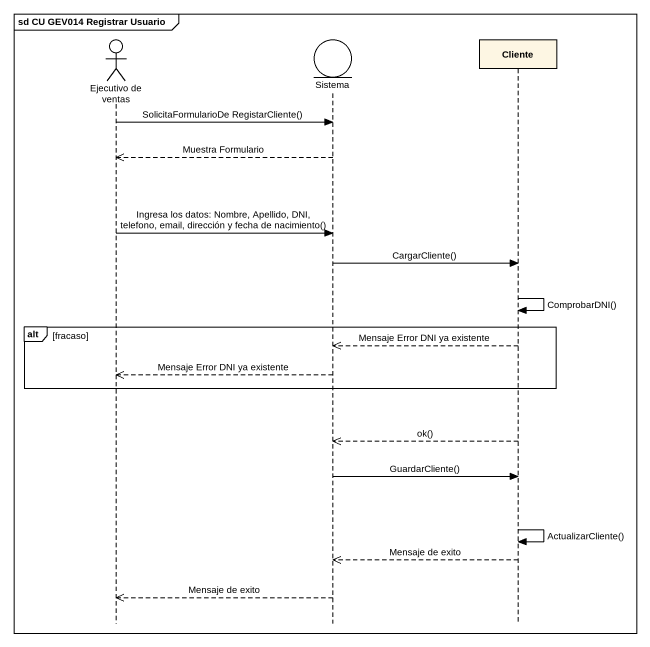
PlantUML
@startuml
mainframe sd CU GEV014 Registrar Usuario
hide footbox
actor "Ejecutivo de ventas" as Ejecutivo_de_ventas
entity Sistema
participant Cliente

Ejecutivo_de_ventas -> Sistema : SolicitaFormularioDe RegistarCliente()
Sistema -->> Ejecutivo_de_ventas : Muestra Formulario
Ejecutivo_de_ventas -> Sistema : Ingresa los datos: Nombre, Apellido, DNI, telefono, email, dirección y fecha de nacimiento()
Sistema -> Cliente : CargarCliente()
Cliente -> Cliente : ComprobarDNI()
alt fracaso
  Cliente -->> Sistema : Mensaje Error DNI ya existente
  Sistema -->> Ejecutivo_de_ventas : Mensaje Error DNI ya existente
end
Cliente -->> Sistema : ok()
Sistema -> Cliente : GuardarCliente()
Cliente -> Cliente : ActualizarCliente()
Cliente -->> Sistema : Mensaje de exito
Sistema -->> Ejecutivo_de_ventas : Mensaje de exito
@enduml
